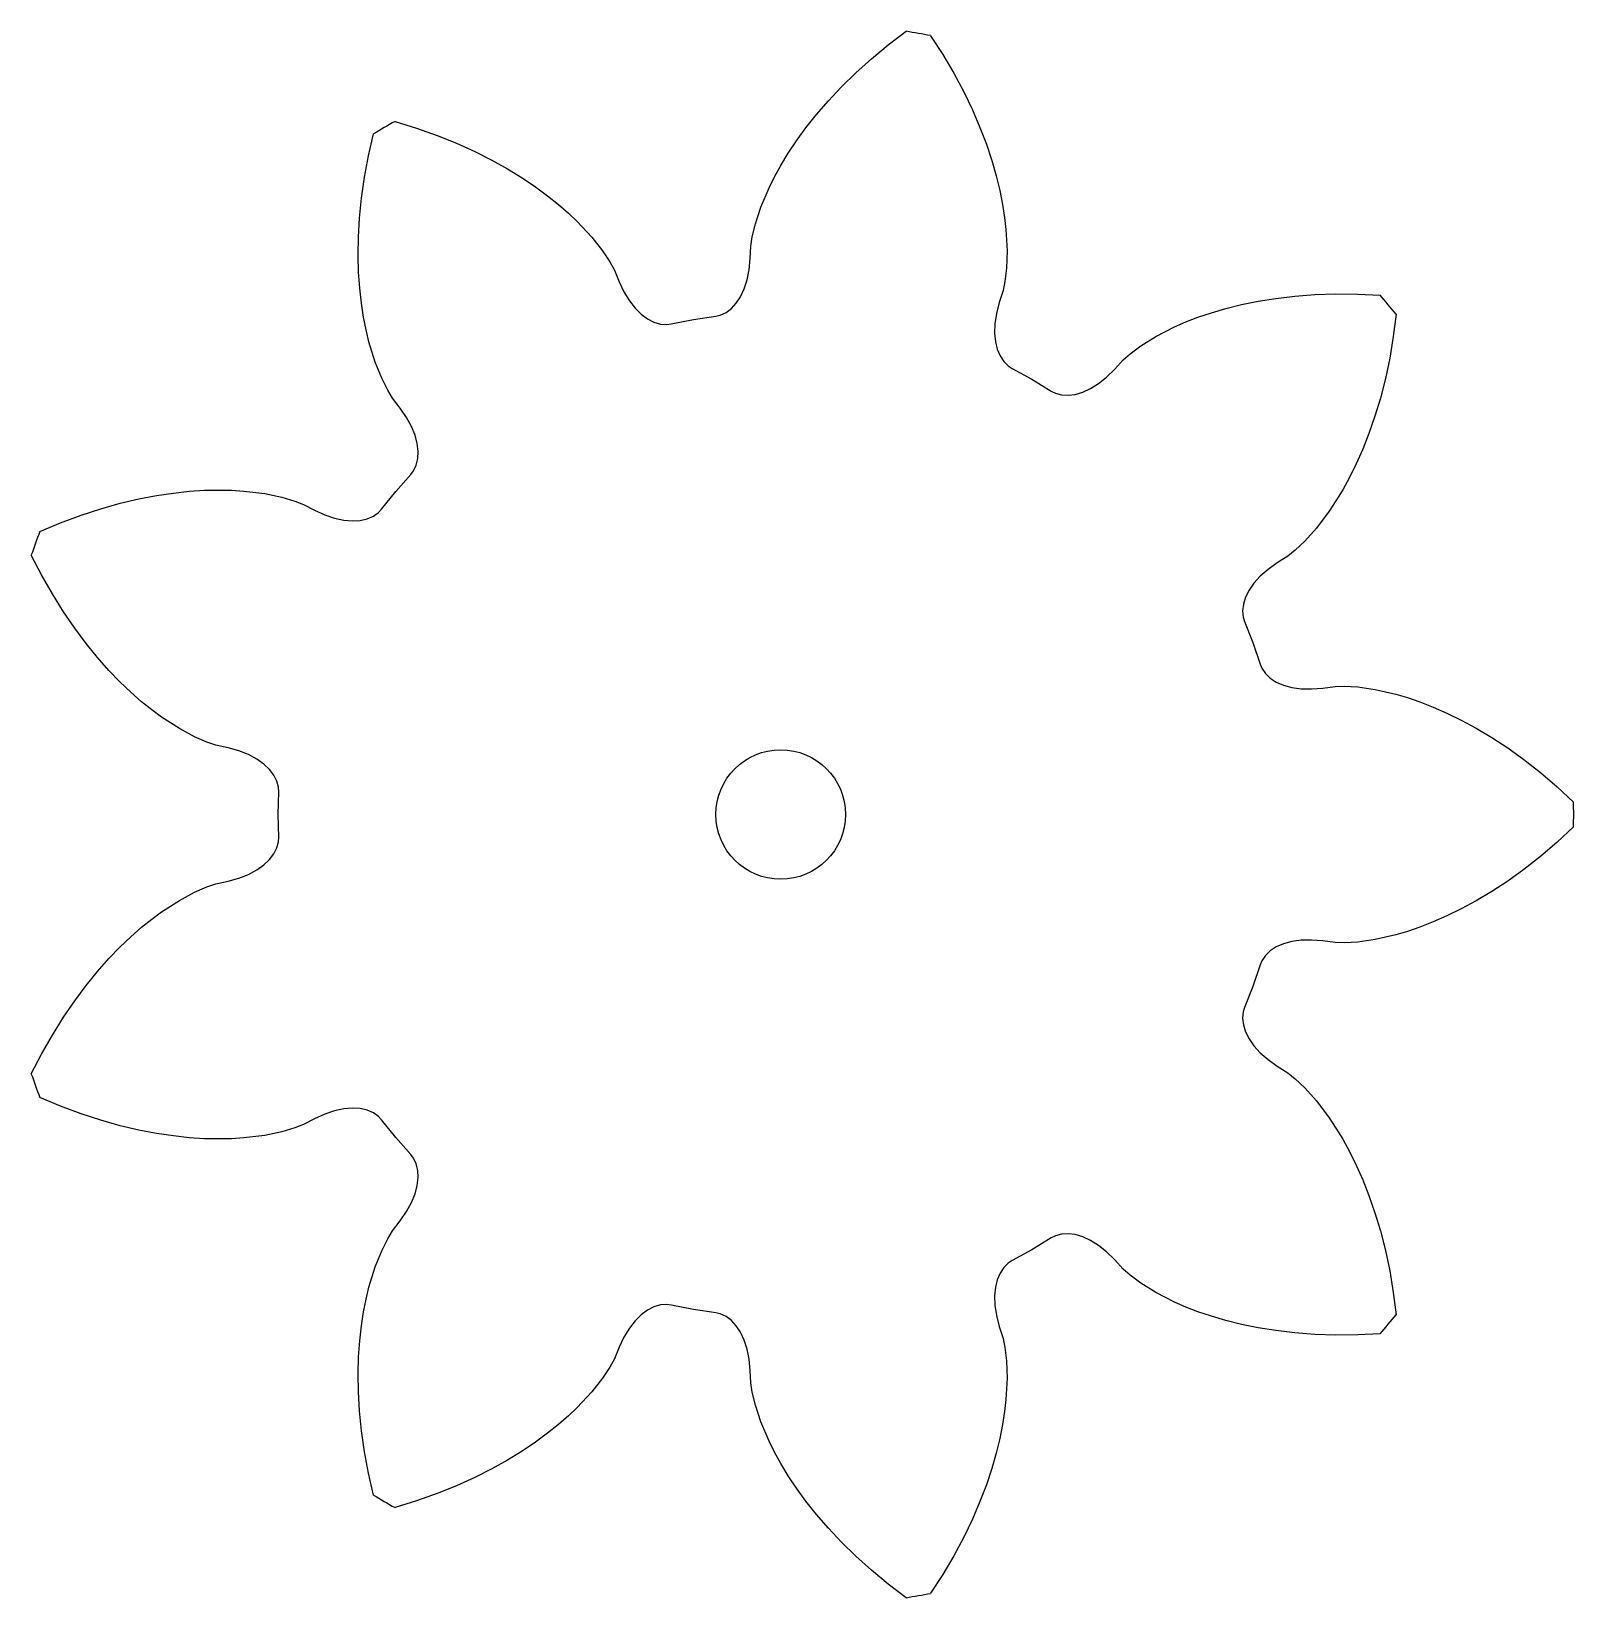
# Model space of a CAD drawing. Extents: x -17.4 to 18.4, y -18.1 to 18.1.
import ezdxf

# ---------------------------------------------------------------- set-up
doc = ezdxf.new("R2010")
doc.units = 0

msp = doc.modelspace()

# ---------------------------------------------------------------- linework, layer by layer
msp.add_circle((0, 0), 1.5)
msp.add_circle((0, 0), 1.5)
at = {"layer": 'layer0'}
for p, q in [((2.101, 17.503), (2.493, 17.827)), ((2.493, 17.827), (2.905, 18.139)), ((3.474, 18.038), (3.754, 17.605)), ((1.739, 17.178), (2.101, 17.503)), ((3.754, 17.605), (4.012, 17.166)), ((1.407, 16.853), (1.739, 17.178)), ((4.012, 17.166), (4.241, 16.737)), ((1.105, 16.532), (1.407, 16.853)), ((4.241, 16.737), (4.442, 16.318)), ((0.831, 16.216), (1.105, 16.532)), ((-8.933, 16.051), (-8.44, 15.899)), ((0.585, 15.907), (0.831, 16.216)), ((4.442, 16.318), (4.616, 15.913)), ((-9.549, 15.259), (-9.434, 15.762)), ((-8.44, 15.899), (-7.961, 15.729)), ((-7.961, 15.729), (-7.509, 15.547)), ((0.173, 15.315), (0.367, 15.606)), ((0.367, 15.606), (0.585, 15.907)), ((4.616, 15.913), (4.765, 15.522)), ((-9.641, 14.759), (-9.549, 15.259)), ((-7.509, 15.547), (-7.086, 15.356)), ((-7.086, 15.356), (-6.692, 15.157)), ((0.003, 15.035), (0.173, 15.315)), ((4.765, 15.522), (4.89, 15.147)), ((-6.692, 15.157), (-6.327, 14.954)), ((-6.327, 14.954), (-5.991, 14.747)), ((-0.143, 14.77), (0.003, 15.035)), ((4.89, 15.147), (4.993, 14.79)), ((-9.709, 14.277), (-9.641, 14.759)), ((-5.991, 14.747), (-5.682, 14.54)), ((-5.682, 14.54), (-5.401, 14.332)), ((-0.461, 14.063), (-0.269, 14.517)), ((-0.269, 14.517), (-0.143, 14.77)), ((4.993, 14.79), (5.076, 14.451)), ((-9.755, 13.815), (-9.709, 14.277)), ((-5.401, 14.332), (-5.145, 14.127)), ((5.076, 14.451), (5.14, 14.129)), ((-9.78, 13.375), (-9.755, 13.815)), ((-5.145, 14.127), (-4.917, 13.928)), ((-4.917, 13.928), (-4.712, 13.734)), ((-0.586, 13.682), (-0.461, 14.063)), ((5.14, 14.129), (5.186, 13.83)), ((5.186, 13.83), (5.218, 13.55)), ((-4.712, 13.734), (-4.377, 13.373)), ((-0.658, 13.379), (-0.586, 13.682)), ((5.218, 13.55), (5.243, 13.058)), ((-9.787, 12.956), (-9.78, 13.375)), ((-4.377, 13.373), (-4.129, 13.057)), ((-0.703, 12.874), (-0.691, 13.163)), ((-0.691, 13.163), (-0.658, 13.379)), ((-9.776, 12.561), (-9.787, 12.956)), ((-4.129, 13.057), (-3.958, 12.797)), ((-3.958, 12.797), (-3.853, 12.605)), ((-0.729, 12.614), (-0.703, 12.874)), ((5.243, 13.058), (5.23, 12.656)), ((-9.75, 12.191), (-9.776, 12.561)), ((-3.853, 12.605), (-3.742, 12.338)), ((-3.742, 12.338), (-3.63, 12.103)), ((-0.843, 12.172), (-0.776, 12.38)), ((-0.776, 12.38), (-0.729, 12.614)), ((5.194, 12.347), (5.151, 12.133)), ((5.23, 12.656), (5.194, 12.347)), ((-9.712, 11.843), (-9.75, 12.191)), ((-3.63, 12.103), (-3.505, 11.898)), ((-1.028, 11.84), (-0.928, 11.991)), ((-0.928, 11.991), (-0.843, 12.172)), ((5.151, 12.133), (5.064, 11.857)), ((11.473, 11.954), (11.911, 12.006)), ((11.911, 12.006), (12.374, 12.041)), ((12.374, 12.041), (12.86, 12.058)), ((12.86, 12.058), (13.369, 12.054)), ((13.369, 12.054), (13.885, 12.028)), ((-9.662, 11.519), (-9.712, 11.843)), ((-3.505, 11.898), (-3.371, 11.726)), ((-3.371, 11.726), (-3.23, 11.585)), ((-1.399, 11.567), (-1.266, 11.627)), ((-1.266, 11.627), (-1.142, 11.718)), ((-1.142, 11.718), (-1.028, 11.84)), ((5.064, 11.857), (4.999, 11.604)), ((9.666, 11.515), (9.977, 11.621)), ((9.977, 11.621), (10.312, 11.719)), ((10.312, 11.719), (10.673, 11.809)), ((10.673, 11.809), (11.06, 11.888)), ((11.06, 11.888), (11.473, 11.954)), ((-9.604, 11.223), (-9.662, 11.519)), ((-3.23, 11.585), (-3.083, 11.477)), ((-3.083, 11.477), (-2.935, 11.402)), ((-2.935, 11.402), (-2.787, 11.359)), ((-2.787, 11.359), (-2.641, 11.348)), ((-2.641, 11.348), (-2.535, 11.361)), ((-2.535, 11.361), (-2.021, 11.463)), ((-2.021, 11.463), (-1.503, 11.543)), ((-1.503, 11.543), (-1.399, 11.567)), ((4.963, 11.368), (4.955, 11.149)), ((4.999, 11.604), (4.963, 11.368)), ((8.687, 11.069), (9.125, 11.294)), ((9.125, 11.294), (9.384, 11.407)), ((9.384, 11.407), (9.666, 11.515)), ((14.256, 11.585), (14.192, 11.073)), ((-9.538, 10.948), (-9.604, 11.223)), ((-9.393, 10.477), (-9.538, 10.948)), ((4.955, 11.149), (4.973, 10.951)), ((4.973, 10.951), (5.015, 10.774)), ((8.345, 10.857), (8.687, 11.069)), ((14.192, 11.073), (14.108, 10.571)), ((5.015, 10.774), (5.081, 10.621)), ((5.081, 10.621), (5.166, 10.493)), ((7.737, 10.314), (7.932, 10.527)), ((7.932, 10.527), (8.096, 10.672)), ((8.096, 10.672), (8.345, 10.857)), ((14.108, 10.571), (14.007, 10.095)), ((-9.243, 10.104), (-9.393, 10.477)), ((5.166, 10.493), (5.271, 10.391)), ((5.271, 10.391), (5.36, 10.332)), ((5.36, 10.332), (5.82, 10.081)), ((7.55, 10.131), (7.737, 10.314)), ((-9.104, 9.826), (-9.243, 10.104)), ((-8.99, 9.64), (-9.104, 9.826)), ((5.82, 10.081), (6.268, 9.808)), ((6.268, 9.808), (6.363, 9.76)), ((6.997, 9.782), (7.178, 9.866)), ((7.178, 9.866), (7.363, 9.982)), ((7.363, 9.982), (7.55, 10.131)), ((14.007, 10.095), (13.892, 9.645)), ((-8.814, 9.41), (-8.99, 9.64)), ((6.363, 9.76), (6.504, 9.721)), ((6.504, 9.721), (6.658, 9.71)), ((6.658, 9.71), (6.823, 9.731)), ((6.823, 9.731), (6.997, 9.782)), ((13.892, 9.645), (13.765, 9.223)), ((-8.666, 9.195), (-8.814, 9.41)), ((-8.552, 8.985), (-8.666, 9.195)), ((13.765, 9.223), (13.628, 8.828)), ((-8.469, 8.782), (-8.552, 8.985)), ((-8.418, 8.59), (-8.469, 8.782)), ((13.628, 8.828), (13.483, 8.46)), ((-8.398, 8.409), (-8.418, 8.59)), ((-8.407, 8.243), (-8.398, 8.409)), ((13.483, 8.46), (13.332, 8.121)), ((-8.507, 7.961), (-8.444, 8.093)), ((-8.444, 8.093), (-8.407, 8.243)), ((13.332, 8.121), (13.177, 7.807)), ((-8.917, 7.482), (-8.571, 7.876)), ((-8.571, 7.876), (-8.507, 7.961)), ((13.177, 7.807), (13.019, 7.52)), ((-15.299, 7.208), (-14.87, 7.309)), ((-14.87, 7.309), (-14.459, 7.388)), ((-14.459, 7.388), (-14.068, 7.446)), ((-14.068, 7.446), (-13.699, 7.485)), ((-13.699, 7.485), (-13.35, 7.508)), ((-13.35, 7.508), (-13.022, 7.515)), ((-13.022, 7.515), (-12.72, 7.509)), ((-12.72, 7.509), (-12.438, 7.492)), ((-12.438, 7.492), (-11.949, 7.431)), ((-11.949, 7.431), (-11.556, 7.348)), ((-11.556, 7.348), (-11.258, 7.259)), ((-11.258, 7.259), (-11.054, 7.18)), ((-9.244, 7.073), (-8.917, 7.482)), ((12.863, 7.261), (12.707, 7.026)), ((13.019, 7.52), (12.863, 7.261)), ((-16.685, 6.754), (-16.208, 6.932)), ((-16.208, 6.932), (-15.746, 7.083)), ((-15.746, 7.083), (-15.299, 7.208)), ((-11.054, 7.18), (-10.798, 7.046)), ((-10.798, 7.046), (-10.56, 6.938)), ((-10.56, 6.938), (-10.333, 6.862)), ((-9.577, 6.848), (-9.436, 6.91)), ((-9.436, 6.91), (-9.317, 6.995)), ((-9.317, 6.995), (-9.244, 7.073)), ((12.707, 7.026), (12.41, 6.633)), ((-17.161, 6.554), (-16.685, 6.754)), ((-10.333, 6.862), (-10.12, 6.816)), ((-10.12, 6.816), (-9.921, 6.799)), ((-9.921, 6.799), (-9.74, 6.81)), ((-9.74, 6.81), (-9.577, 6.848)), ((12.41, 6.633), (12.142, 6.333)), ((12.142, 6.333), (11.916, 6.12)), ((-17.123, 5.551), (-17.359, 6.01)), ((11.501, 5.828), (11.289, 5.676)), ((11.745, 5.983), (11.501, 5.828)), ((11.916, 6.12), (11.745, 5.983)), ((-16.872, 5.108), (-17.123, 5.551)), ((11.109, 5.518), (10.962, 5.356)), ((11.289, 5.676), (11.109, 5.518)), ((-16.615, 4.696), (-16.872, 5.108)), ((10.849, 5.192), (10.768, 5.03)), ((10.962, 5.356), (10.849, 5.192)), ((10.719, 4.87), (10.702, 4.717)), ((10.702, 4.717), (10.717, 4.572)), ((10.768, 5.03), (10.719, 4.87)), ((-16.353, 4.312), (-16.615, 4.696)), ((10.717, 4.572), (10.748, 4.469)), ((10.748, 4.469), (10.938, 3.981)), ((-16.089, 3.959), (-16.353, 4.312)), ((-15.825, 3.634), (-16.089, 3.959)), ((-15.563, 3.339), (-15.825, 3.634)), ((10.938, 3.981), (11.106, 3.485)), ((-15.305, 3.071), (-15.563, 3.339)), ((11.106, 3.485), (11.148, 3.387)), ((11.148, 3.387), (11.23, 3.266)), ((11.23, 3.266), (11.342, 3.159)), ((-15.052, 2.83), (-15.305, 3.071)), ((11.342, 3.159), (11.481, 3.068)), ((11.481, 3.068), (11.648, 2.996)), ((11.648, 2.996), (11.84, 2.944)), ((11.84, 2.944), (12.057, 2.914)), ((12.057, 2.914), (12.296, 2.908)), ((12.296, 2.908), (12.556, 2.928)), ((12.556, 2.928), (12.843, 2.966)), ((12.843, 2.966), (13.062, 2.971)), ((13.062, 2.971), (13.372, 2.953)), ((13.372, 2.953), (13.77, 2.896)), ((-14.806, 2.613), (-15.052, 2.83)), ((-14.571, 2.424), (-14.806, 2.613)), ((13.77, 2.896), (14.25, 2.786)), ((14.25, 2.786), (14.521, 2.706)), ((14.521, 2.706), (14.807, 2.608)), ((14.807, 2.608), (15.112, 2.489)), ((-14.343, 2.256), (-14.571, 2.424)), ((-13.93, 1.988), (-14.343, 2.256)), ((15.112, 2.489), (15.433, 2.349)), ((15.433, 2.349), (15.767, 2.186)), ((15.767, 2.186), (16.114, 1.997)), ((-13.575, 1.799), (-13.93, 1.988)), ((16.114, 1.997), (16.473, 1.783)), ((-13.29, 1.675), (-13.575, 1.799)), ((-13.083, 1.606), (-13.29, 1.675)), ((-12.801, 1.543), (-13.083, 1.606)), ((-12.549, 1.473), (-12.801, 1.543)), ((-12.326, 1.386), (-12.549, 1.473)), ((16.473, 1.783), (16.841, 1.541)), ((16.841, 1.541), (17.219, 1.27)), ((-12.133, 1.284), (-12.326, 1.386)), ((-11.97, 1.169), (-12.133, 1.284)), ((-11.838, 1.044), (-11.97, 1.169)), ((17.219, 1.27), (17.602, 0.97)), ((-11.738, 0.911), (-11.838, 1.044)), ((-11.67, 0.772), (-11.738, 0.911)), ((-11.634, 0.63), (-11.67, 0.772)), ((17.602, 0.97), (17.989, 0.64)), ((-11.64, 0), (-11.628, 0.524)), ((-11.628, 0.524), (-11.634, 0.63)), ((17.989, 0.64), (18.368, 0.289)), ((-11.628, -0.524), (-11.64, 0)), ((18.368, -0.289), (17.989, -0.64)), ((-11.67, -0.772), (-11.634, -0.63)), ((-11.634, -0.63), (-11.628, -0.524)), ((17.989, -0.64), (17.602, -0.97)), ((-11.97, -1.169), (-11.838, -1.044)), ((-11.838, -1.044), (-11.738, -0.911)), ((-11.738, -0.911), (-11.67, -0.772)), ((17.602, -0.97), (17.219, -1.27)), ((-12.549, -1.473), (-12.326, -1.386)), ((-12.326, -1.386), (-12.133, -1.284)), ((-12.133, -1.284), (-11.97, -1.169)), ((17.219, -1.27), (16.841, -1.541)), ((-13.93, -1.988), (-13.575, -1.799)), ((-13.575, -1.799), (-13.29, -1.675)), ((-13.29, -1.675), (-13.083, -1.606)), ((-13.083, -1.606), (-12.801, -1.543)), ((-12.801, -1.543), (-12.549, -1.473)), ((16.473, -1.783), (16.114, -1.997)), ((16.841, -1.541), (16.473, -1.783)), ((-14.343, -2.256), (-13.93, -1.988)), ((16.114, -1.997), (15.767, -2.186)), ((-14.806, -2.613), (-14.571, -2.424)), ((-14.571, -2.424), (-14.343, -2.256)), ((15.112, -2.489), (14.807, -2.608)), ((15.433, -2.349), (15.112, -2.489)), ((15.767, -2.186), (15.433, -2.349)), ((-15.305, -3.071), (-15.052, -2.83)), ((-15.052, -2.83), (-14.806, -2.613)), ((13.77, -2.896), (13.372, -2.953)), ((14.25, -2.786), (13.77, -2.896)), ((14.521, -2.706), (14.25, -2.786)), ((14.807, -2.608), (14.521, -2.706)), ((-15.563, -3.339), (-15.305, -3.071)), ((11.342, -3.159), (11.23, -3.266)), ((11.481, -3.068), (11.342, -3.159)), ((11.648, -2.996), (11.481, -3.068)), ((11.84, -2.944), (11.648, -2.996)), ((12.057, -2.914), (11.84, -2.944)), ((12.296, -2.908), (12.057, -2.914)), ((12.556, -2.928), (12.296, -2.908)), ((12.843, -2.966), (12.556, -2.928)), ((13.062, -2.971), (12.843, -2.966)), ((13.372, -2.953), (13.062, -2.971)), ((-15.825, -3.634), (-15.563, -3.339)), ((11.106, -3.485), (10.938, -3.981)), ((11.148, -3.387), (11.106, -3.485)), ((11.23, -3.266), (11.148, -3.387)), ((-16.353, -4.312), (-16.089, -3.959)), ((-16.089, -3.959), (-15.825, -3.634)), ((10.938, -3.981), (10.748, -4.469)), ((-16.615, -4.696), (-16.353, -4.312)), ((-16.872, -5.108), (-16.615, -4.696)), ((10.717, -4.572), (10.702, -4.717)), ((10.748, -4.469), (10.717, -4.572)), ((10.702, -4.717), (10.719, -4.87)), ((10.719, -4.87), (10.768, -5.03)), ((10.768, -5.03), (10.849, -5.192)), ((-17.123, -5.551), (-16.872, -5.108)), ((10.849, -5.192), (10.962, -5.356)), ((10.962, -5.356), (11.109, -5.518)), ((-17.359, -6.01), (-17.123, -5.551)), ((11.109, -5.518), (11.289, -5.676)), ((11.289, -5.676), (11.501, -5.828)), ((11.501, -5.828), (11.745, -5.983)), ((11.745, -5.983), (11.916, -6.12)), ((11.916, -6.12), (12.142, -6.333)), ((12.142, -6.333), (12.41, -6.633)), ((-16.685, -6.754), (-17.161, -6.554)), ((-16.208, -6.932), (-16.685, -6.754)), ((-10.333, -6.862), (-10.56, -6.938)), ((-10.12, -6.816), (-10.333, -6.862)), ((-9.921, -6.799), (-10.12, -6.816)), ((-9.74, -6.81), (-9.921, -6.799)), ((-9.577, -6.848), (-9.74, -6.81)), ((-9.436, -6.91), (-9.577, -6.848)), ((12.41, -6.633), (12.707, -7.026)), ((-15.746, -7.083), (-16.208, -6.932)), ((-15.299, -7.208), (-15.746, -7.083)), ((-14.87, -7.309), (-15.299, -7.208)), ((-11.054, -7.18), (-11.258, -7.259)), ((-10.798, -7.046), (-11.054, -7.18)), ((-10.56, -6.938), (-10.798, -7.046)), ((-9.317, -6.995), (-9.436, -6.91)), ((-9.244, -7.073), (-9.317, -6.995)), ((-8.917, -7.482), (-9.244, -7.073)), ((12.707, -7.026), (12.863, -7.261)), ((-14.459, -7.388), (-14.87, -7.309)), ((-14.068, -7.446), (-14.459, -7.388)), ((-13.699, -7.485), (-14.068, -7.446)), ((-13.35, -7.508), (-13.699, -7.485)), ((-13.022, -7.515), (-13.35, -7.508)), ((-12.72, -7.509), (-13.022, -7.515)), ((-12.438, -7.492), (-12.72, -7.509)), ((-11.949, -7.431), (-12.438, -7.492)), ((-11.556, -7.348), (-11.949, -7.431)), ((-11.258, -7.259), (-11.556, -7.348)), ((-8.571, -7.876), (-8.917, -7.482)), ((12.863, -7.261), (13.019, -7.52)), ((13.019, -7.52), (13.177, -7.807)), ((-8.507, -7.961), (-8.571, -7.876)), ((-8.444, -8.093), (-8.507, -7.961)), ((13.177, -7.807), (13.332, -8.121)), ((-8.407, -8.243), (-8.444, -8.093)), ((-8.398, -8.409), (-8.407, -8.243)), ((13.332, -8.121), (13.483, -8.46)), ((-8.469, -8.782), (-8.418, -8.59)), ((-8.418, -8.59), (-8.398, -8.409)), ((13.483, -8.46), (13.628, -8.828)), ((-8.666, -9.195), (-8.552, -8.985)), ((-8.552, -8.985), (-8.469, -8.782)), ((13.628, -8.828), (13.765, -9.223)), ((-8.99, -9.64), (-8.814, -9.41)), ((-8.814, -9.41), (-8.666, -9.195)), ((13.765, -9.223), (13.892, -9.645)), ((-9.104, -9.826), (-8.99, -9.64)), ((6.363, -9.76), (6.268, -9.808)), ((6.504, -9.721), (6.363, -9.76)), ((6.658, -9.71), (6.504, -9.721)), ((6.823, -9.731), (6.658, -9.71)), ((6.997, -9.782), (6.823, -9.731)), ((7.178, -9.866), (6.997, -9.782)), ((13.892, -9.645), (14.007, -10.095)), ((-9.393, -10.477), (-9.243, -10.104)), ((-9.243, -10.104), (-9.104, -9.826)), ((5.82, -10.081), (5.36, -10.332)), ((6.268, -9.808), (5.82, -10.081)), ((7.363, -9.982), (7.178, -9.866)), ((7.55, -10.131), (7.363, -9.982)), ((7.737, -10.314), (7.55, -10.131)), ((14.007, -10.095), (14.108, -10.571)), ((-9.538, -10.948), (-9.393, -10.477)), ((5.166, -10.493), (5.081, -10.621)), ((5.271, -10.391), (5.166, -10.493)), ((5.36, -10.332), (5.271, -10.391)), ((7.932, -10.527), (7.737, -10.314)), ((5.015, -10.774), (4.973, -10.951)), ((5.081, -10.621), (5.015, -10.774)), ((8.096, -10.672), (7.932, -10.527)), ((8.345, -10.857), (8.096, -10.672)), ((8.687, -11.069), (8.345, -10.857)), ((14.108, -10.571), (14.192, -11.073)), ((-9.662, -11.519), (-9.604, -11.223)), ((-9.604, -11.223), (-9.538, -10.948)), ((4.973, -10.951), (4.955, -11.149)), ((4.955, -11.149), (4.963, -11.368)), ((9.125, -11.294), (8.687, -11.069)), ((14.192, -11.073), (14.256, -11.585)), ((-9.712, -11.843), (-9.662, -11.519)), ((-3.23, -11.585), (-3.371, -11.726)), ((-3.083, -11.477), (-3.23, -11.585)), ((-2.935, -11.402), (-3.083, -11.477)), ((-2.787, -11.359), (-2.935, -11.402)), ((-2.641, -11.348), (-2.787, -11.359)), ((-2.535, -11.361), (-2.641, -11.348)), ((-2.021, -11.463), (-2.535, -11.361)), ((-1.503, -11.543), (-2.021, -11.463)), ((-1.399, -11.567), (-1.503, -11.543)), ((-1.266, -11.627), (-1.399, -11.567)), ((4.963, -11.368), (4.999, -11.604)), ((4.999, -11.604), (5.064, -11.857)), ((9.384, -11.407), (9.125, -11.294)), ((9.666, -11.515), (9.384, -11.407)), ((9.977, -11.621), (9.666, -11.515)), ((-9.75, -12.191), (-9.712, -11.843)), ((-3.505, -11.898), (-3.63, -12.103)), ((-3.371, -11.726), (-3.505, -11.898)), ((-1.142, -11.718), (-1.266, -11.627)), ((-1.028, -11.84), (-1.142, -11.718)), ((-0.928, -11.991), (-1.028, -11.84)), ((5.064, -11.857), (5.151, -12.133)), ((10.312, -11.719), (9.977, -11.621)), ((10.673, -11.809), (10.312, -11.719)), ((11.06, -11.888), (10.673, -11.809)), ((11.473, -11.954), (11.06, -11.888)), ((11.911, -12.006), (11.473, -11.954)), ((-9.776, -12.561), (-9.75, -12.191)), ((-3.63, -12.103), (-3.742, -12.338)), ((-0.843, -12.172), (-0.928, -11.991)), ((-0.776, -12.38), (-0.843, -12.172)), ((5.151, -12.133), (5.194, -12.347)), ((12.374, -12.041), (11.911, -12.006)), ((12.86, -12.058), (12.374, -12.041)), ((13.369, -12.054), (12.86, -12.058)), ((13.885, -12.028), (13.369, -12.054)), ((-9.787, -12.956), (-9.776, -12.561)), ((-3.853, -12.605), (-3.958, -12.797)), ((-3.742, -12.338), (-3.853, -12.605)), ((-0.729, -12.614), (-0.776, -12.38)), ((-0.703, -12.874), (-0.729, -12.614)), ((5.194, -12.347), (5.23, -12.656)), ((5.23, -12.656), (5.243, -13.058)), ((-9.78, -13.375), (-9.787, -12.956)), ((-4.129, -13.057), (-4.377, -13.373)), ((-3.958, -12.797), (-4.129, -13.057)), ((-0.691, -13.163), (-0.703, -12.874)), ((5.243, -13.058), (5.218, -13.55)), ((-9.755, -13.815), (-9.78, -13.375)), ((-4.377, -13.373), (-4.712, -13.734)), ((-0.658, -13.379), (-0.691, -13.163)), ((-0.586, -13.682), (-0.658, -13.379)), ((-4.712, -13.734), (-4.917, -13.928)), ((-0.461, -14.063), (-0.586, -13.682)), ((5.218, -13.55), (5.186, -13.83)), ((-9.709, -14.277), (-9.755, -13.815)), ((-5.145, -14.127), (-5.401, -14.332)), ((-4.917, -13.928), (-5.145, -14.127)), ((-0.269, -14.517), (-0.461, -14.063)), ((5.14, -14.129), (5.076, -14.451)), ((5.186, -13.83), (5.14, -14.129)), ((-9.641, -14.759), (-9.709, -14.277)), ((-5.401, -14.332), (-5.682, -14.54)), ((5.076, -14.451), (4.993, -14.79)), ((-9.549, -15.259), (-9.641, -14.759)), ((-5.991, -14.747), (-6.327, -14.954)), ((-5.682, -14.54), (-5.991, -14.747)), ((-0.143, -14.77), (-0.269, -14.517)), ((0.003, -15.035), (-0.143, -14.77)), ((4.993, -14.79), (4.89, -15.147)), ((-6.692, -15.157), (-7.086, -15.356)), ((-6.327, -14.954), (-6.692, -15.157)), ((0.173, -15.315), (0.003, -15.035)), ((4.89, -15.147), (4.765, -15.522)), ((-9.434, -15.762), (-9.549, -15.259)), ((-7.509, -15.547), (-7.961, -15.729)), ((-7.086, -15.356), (-7.509, -15.547)), ((0.367, -15.606), (0.173, -15.315)), ((4.765, -15.522), (4.616, -15.913)), ((-8.44, -15.899), (-8.933, -16.051)), ((-7.961, -15.729), (-8.44, -15.899)), ((0.585, -15.907), (0.367, -15.606)), ((0.831, -16.216), (0.585, -15.907)), ((4.616, -15.913), (4.442, -16.318)), ((1.105, -16.532), (0.831, -16.216)), ((4.442, -16.318), (4.241, -16.737)), ((1.407, -16.853), (1.105, -16.532)), ((1.739, -17.178), (1.407, -16.853)), ((4.241, -16.737), (4.012, -17.166)), ((2.101, -17.503), (1.739, -17.178)), ((4.012, -17.166), (3.754, -17.605)), ((2.493, -17.827), (2.101, -17.503)), ((3.754, -17.605), (3.474, -18.038)), ((2.905, -18.139), (2.493, -17.827))]:
    msp.add_line(p, q, dxfattribs=at)
for start, end in [(79.0983, 80.9017), (119.0983, 120.9017), (39.0983, 40.9017), (159.0983, 160.9017), (359.0983, 360.9017), (199.0983, 200.9017), (319.0983, 320.9017), (239.0983, 240.9017), (279.0983, 280.9017)]:
    msp.add_arc((0, 0), 18.37, start, end, dxfattribs=at)
at = {"layer": 'layer1'}
for p, q in [((2.101, 17.503), (2.493, 17.827)), ((2.493, 17.827), (2.905, 18.139)), ((3.474, 18.038), (3.754, 17.605)), ((1.739, 17.178), (2.101, 17.503)), ((3.754, 17.605), (4.012, 17.166)), ((1.407, 16.853), (1.739, 17.178)), ((4.012, 17.166), (4.241, 16.737)), ((1.105, 16.532), (1.407, 16.853)), ((4.241, 16.737), (4.442, 16.318)), ((0.831, 16.216), (1.105, 16.532)), ((-8.933, 16.051), (-8.44, 15.899)), ((0.585, 15.907), (0.831, 16.216)), ((4.442, 16.318), (4.616, 15.913)), ((-9.549, 15.259), (-9.434, 15.762)), ((-8.44, 15.899), (-7.961, 15.729)), ((-7.961, 15.729), (-7.509, 15.547)), ((0.173, 15.315), (0.367, 15.606)), ((0.367, 15.606), (0.585, 15.907)), ((4.616, 15.913), (4.765, 15.522)), ((-9.641, 14.759), (-9.549, 15.259)), ((-7.509, 15.547), (-7.086, 15.356)), ((-7.086, 15.356), (-6.692, 15.157)), ((0.003, 15.035), (0.173, 15.315)), ((4.765, 15.522), (4.89, 15.147)), ((-6.692, 15.157), (-6.327, 14.954)), ((-6.327, 14.954), (-5.991, 14.747)), ((-0.143, 14.77), (0.003, 15.035)), ((4.89, 15.147), (4.993, 14.79)), ((-9.709, 14.277), (-9.641, 14.759)), ((-5.991, 14.747), (-5.682, 14.54)), ((-5.682, 14.54), (-5.401, 14.332)), ((-0.461, 14.063), (-0.269, 14.517)), ((-0.269, 14.517), (-0.143, 14.77)), ((4.993, 14.79), (5.076, 14.451)), ((-9.755, 13.815), (-9.709, 14.277)), ((-5.401, 14.332), (-5.145, 14.127)), ((5.076, 14.451), (5.14, 14.129)), ((-9.78, 13.375), (-9.755, 13.815)), ((-5.145, 14.127), (-4.917, 13.928)), ((-4.917, 13.928), (-4.712, 13.734)), ((-0.586, 13.682), (-0.461, 14.063)), ((5.14, 14.129), (5.186, 13.83)), ((5.186, 13.83), (5.218, 13.55)), ((-4.712, 13.734), (-4.377, 13.373)), ((-0.658, 13.379), (-0.586, 13.682)), ((5.218, 13.55), (5.243, 13.058)), ((-9.787, 12.956), (-9.78, 13.375)), ((-4.377, 13.373), (-4.129, 13.057)), ((-0.703, 12.874), (-0.691, 13.163)), ((-0.691, 13.163), (-0.658, 13.379)), ((-9.776, 12.561), (-9.787, 12.956)), ((-4.129, 13.057), (-3.958, 12.797)), ((-3.958, 12.797), (-3.853, 12.605)), ((-0.729, 12.614), (-0.703, 12.874)), ((5.243, 13.058), (5.23, 12.656)), ((-9.75, 12.191), (-9.776, 12.561)), ((-3.853, 12.605), (-3.742, 12.338)), ((-3.742, 12.338), (-3.63, 12.103)), ((-0.843, 12.172), (-0.776, 12.38)), ((-0.776, 12.38), (-0.729, 12.614)), ((5.194, 12.347), (5.151, 12.133)), ((5.23, 12.656), (5.194, 12.347)), ((-9.712, 11.843), (-9.75, 12.191)), ((-3.63, 12.103), (-3.505, 11.898)), ((-1.028, 11.84), (-0.928, 11.991)), ((-0.928, 11.991), (-0.843, 12.172)), ((5.151, 12.133), (5.064, 11.857)), ((11.473, 11.954), (11.911, 12.006)), ((11.911, 12.006), (12.374, 12.041)), ((12.374, 12.041), (12.86, 12.058)), ((12.86, 12.058), (13.369, 12.054)), ((13.369, 12.054), (13.885, 12.028)), ((-9.662, 11.519), (-9.712, 11.843)), ((-3.505, 11.898), (-3.371, 11.726)), ((-3.371, 11.726), (-3.23, 11.585)), ((-1.399, 11.567), (-1.266, 11.627)), ((-1.266, 11.627), (-1.142, 11.718)), ((-1.142, 11.718), (-1.028, 11.84)), ((5.064, 11.857), (4.999, 11.604)), ((9.666, 11.515), (9.977, 11.621)), ((9.977, 11.621), (10.312, 11.719)), ((10.312, 11.719), (10.673, 11.809)), ((10.673, 11.809), (11.06, 11.888)), ((11.06, 11.888), (11.473, 11.954)), ((-9.604, 11.223), (-9.662, 11.519)), ((-3.23, 11.585), (-3.083, 11.477)), ((-3.083, 11.477), (-2.935, 11.402)), ((-2.935, 11.402), (-2.787, 11.359)), ((-2.787, 11.359), (-2.641, 11.348)), ((-2.641, 11.348), (-2.535, 11.361)), ((-2.535, 11.361), (-2.021, 11.463)), ((-2.021, 11.463), (-1.503, 11.543)), ((-1.503, 11.543), (-1.399, 11.567)), ((4.963, 11.368), (4.955, 11.149)), ((4.999, 11.604), (4.963, 11.368)), ((8.687, 11.069), (9.125, 11.294)), ((9.125, 11.294), (9.384, 11.407)), ((9.384, 11.407), (9.666, 11.515)), ((14.256, 11.585), (14.192, 11.073)), ((-9.538, 10.948), (-9.604, 11.223)), ((-9.393, 10.477), (-9.538, 10.948)), ((4.955, 11.149), (4.973, 10.951)), ((4.973, 10.951), (5.015, 10.774)), ((8.345, 10.857), (8.687, 11.069)), ((14.192, 11.073), (14.108, 10.571)), ((5.015, 10.774), (5.081, 10.621)), ((5.081, 10.621), (5.166, 10.493)), ((7.737, 10.314), (7.932, 10.527)), ((7.932, 10.527), (8.096, 10.672)), ((8.096, 10.672), (8.345, 10.857)), ((14.108, 10.571), (14.007, 10.095)), ((-9.243, 10.104), (-9.393, 10.477)), ((5.166, 10.493), (5.271, 10.391)), ((5.271, 10.391), (5.36, 10.332)), ((5.36, 10.332), (5.82, 10.081)), ((7.55, 10.131), (7.737, 10.314)), ((-9.104, 9.826), (-9.243, 10.104)), ((-8.99, 9.64), (-9.104, 9.826)), ((5.82, 10.081), (6.268, 9.808)), ((6.268, 9.808), (6.363, 9.76)), ((6.997, 9.782), (7.178, 9.866)), ((7.178, 9.866), (7.363, 9.982)), ((7.363, 9.982), (7.55, 10.131)), ((14.007, 10.095), (13.892, 9.645)), ((-8.814, 9.41), (-8.99, 9.64)), ((6.363, 9.76), (6.504, 9.721)), ((6.504, 9.721), (6.658, 9.71)), ((6.658, 9.71), (6.823, 9.731)), ((6.823, 9.731), (6.997, 9.782)), ((13.892, 9.645), (13.765, 9.223)), ((-8.666, 9.195), (-8.814, 9.41)), ((-8.552, 8.985), (-8.666, 9.195)), ((13.765, 9.223), (13.628, 8.828)), ((-8.469, 8.782), (-8.552, 8.985)), ((-8.418, 8.59), (-8.469, 8.782)), ((13.628, 8.828), (13.483, 8.46)), ((-8.398, 8.409), (-8.418, 8.59)), ((-8.407, 8.243), (-8.398, 8.409)), ((13.483, 8.46), (13.332, 8.121)), ((-8.507, 7.961), (-8.444, 8.093)), ((-8.444, 8.093), (-8.407, 8.243)), ((13.332, 8.121), (13.177, 7.807)), ((-8.917, 7.482), (-8.571, 7.876)), ((-8.571, 7.876), (-8.507, 7.961)), ((13.177, 7.807), (13.019, 7.52)), ((-15.299, 7.208), (-14.87, 7.309)), ((-14.87, 7.309), (-14.459, 7.388)), ((-14.459, 7.388), (-14.068, 7.446)), ((-14.068, 7.446), (-13.699, 7.485)), ((-13.699, 7.485), (-13.35, 7.508)), ((-13.35, 7.508), (-13.022, 7.515)), ((-13.022, 7.515), (-12.72, 7.509)), ((-12.72, 7.509), (-12.438, 7.492)), ((-12.438, 7.492), (-11.949, 7.431)), ((-11.949, 7.431), (-11.556, 7.348)), ((-11.556, 7.348), (-11.258, 7.259)), ((-11.258, 7.259), (-11.054, 7.18)), ((-9.244, 7.073), (-8.917, 7.482)), ((12.863, 7.261), (12.707, 7.026)), ((13.019, 7.52), (12.863, 7.261)), ((-16.685, 6.754), (-16.208, 6.932)), ((-16.208, 6.932), (-15.746, 7.083)), ((-15.746, 7.083), (-15.299, 7.208)), ((-11.054, 7.18), (-10.798, 7.046)), ((-10.798, 7.046), (-10.56, 6.938)), ((-10.56, 6.938), (-10.333, 6.862)), ((-9.577, 6.848), (-9.436, 6.91)), ((-9.436, 6.91), (-9.317, 6.995)), ((-9.317, 6.995), (-9.244, 7.073)), ((12.707, 7.026), (12.41, 6.633)), ((-17.161, 6.554), (-16.685, 6.754)), ((-10.333, 6.862), (-10.12, 6.816)), ((-10.12, 6.816), (-9.921, 6.799)), ((-9.921, 6.799), (-9.74, 6.81)), ((-9.74, 6.81), (-9.577, 6.848)), ((12.41, 6.633), (12.142, 6.333)), ((12.142, 6.333), (11.916, 6.12)), ((-17.123, 5.551), (-17.359, 6.01)), ((11.501, 5.828), (11.289, 5.676)), ((11.745, 5.983), (11.501, 5.828)), ((11.916, 6.12), (11.745, 5.983)), ((-16.872, 5.108), (-17.123, 5.551)), ((11.109, 5.518), (10.962, 5.356)), ((11.289, 5.676), (11.109, 5.518)), ((-16.615, 4.696), (-16.872, 5.108)), ((10.849, 5.192), (10.768, 5.03)), ((10.962, 5.356), (10.849, 5.192)), ((10.719, 4.87), (10.702, 4.717)), ((10.702, 4.717), (10.717, 4.572)), ((10.768, 5.03), (10.719, 4.87)), ((-16.353, 4.312), (-16.615, 4.696)), ((10.717, 4.572), (10.748, 4.469)), ((10.748, 4.469), (10.938, 3.981)), ((-16.089, 3.959), (-16.353, 4.312)), ((-15.825, 3.634), (-16.089, 3.959)), ((-15.563, 3.339), (-15.825, 3.634)), ((10.938, 3.981), (11.106, 3.485)), ((-15.305, 3.071), (-15.563, 3.339)), ((11.106, 3.485), (11.148, 3.387)), ((11.148, 3.387), (11.23, 3.266)), ((11.23, 3.266), (11.342, 3.159)), ((-15.052, 2.83), (-15.305, 3.071)), ((11.342, 3.159), (11.481, 3.068)), ((11.481, 3.068), (11.648, 2.996)), ((11.648, 2.996), (11.84, 2.944)), ((11.84, 2.944), (12.057, 2.914)), ((12.057, 2.914), (12.296, 2.908)), ((12.296, 2.908), (12.556, 2.928)), ((12.556, 2.928), (12.843, 2.966)), ((12.843, 2.966), (13.062, 2.971)), ((13.062, 2.971), (13.372, 2.953)), ((13.372, 2.953), (13.77, 2.896)), ((-14.806, 2.613), (-15.052, 2.83)), ((-14.571, 2.424), (-14.806, 2.613)), ((13.77, 2.896), (14.25, 2.786)), ((14.25, 2.786), (14.521, 2.706)), ((14.521, 2.706), (14.807, 2.608)), ((14.807, 2.608), (15.112, 2.489)), ((-14.343, 2.256), (-14.571, 2.424)), ((-13.93, 1.988), (-14.343, 2.256)), ((15.112, 2.489), (15.433, 2.349)), ((15.433, 2.349), (15.767, 2.186)), ((15.767, 2.186), (16.114, 1.997)), ((-13.575, 1.799), (-13.93, 1.988)), ((16.114, 1.997), (16.473, 1.783)), ((-13.29, 1.675), (-13.575, 1.799)), ((-13.083, 1.606), (-13.29, 1.675)), ((-12.801, 1.543), (-13.083, 1.606)), ((-12.549, 1.473), (-12.801, 1.543)), ((-12.326, 1.386), (-12.549, 1.473)), ((16.473, 1.783), (16.841, 1.541)), ((16.841, 1.541), (17.219, 1.27)), ((-12.133, 1.284), (-12.326, 1.386)), ((-11.97, 1.169), (-12.133, 1.284)), ((-11.838, 1.044), (-11.97, 1.169)), ((17.219, 1.27), (17.602, 0.97)), ((-11.738, 0.911), (-11.838, 1.044)), ((-11.67, 0.772), (-11.738, 0.911)), ((-11.634, 0.63), (-11.67, 0.772)), ((17.602, 0.97), (17.989, 0.64)), ((-11.64, 0), (-11.628, 0.524)), ((-11.628, 0.524), (-11.634, 0.63)), ((17.989, 0.64), (18.368, 0.289)), ((-11.628, -0.524), (-11.64, 0)), ((18.368, -0.289), (17.989, -0.64)), ((-11.67, -0.772), (-11.634, -0.63)), ((-11.634, -0.63), (-11.628, -0.524)), ((17.989, -0.64), (17.602, -0.97)), ((-11.97, -1.169), (-11.838, -1.044)), ((-11.838, -1.044), (-11.738, -0.911)), ((-11.738, -0.911), (-11.67, -0.772)), ((17.602, -0.97), (17.219, -1.27)), ((-12.549, -1.473), (-12.326, -1.386)), ((-12.326, -1.386), (-12.133, -1.284)), ((-12.133, -1.284), (-11.97, -1.169)), ((17.219, -1.27), (16.841, -1.541)), ((-13.93, -1.988), (-13.575, -1.799)), ((-13.575, -1.799), (-13.29, -1.675)), ((-13.29, -1.675), (-13.083, -1.606)), ((-13.083, -1.606), (-12.801, -1.543)), ((-12.801, -1.543), (-12.549, -1.473)), ((16.473, -1.783), (16.114, -1.997)), ((16.841, -1.541), (16.473, -1.783)), ((-14.343, -2.256), (-13.93, -1.988)), ((16.114, -1.997), (15.767, -2.186)), ((-14.806, -2.613), (-14.571, -2.424)), ((-14.571, -2.424), (-14.343, -2.256)), ((15.112, -2.489), (14.807, -2.608)), ((15.433, -2.349), (15.112, -2.489)), ((15.767, -2.186), (15.433, -2.349)), ((-15.305, -3.071), (-15.052, -2.83)), ((-15.052, -2.83), (-14.806, -2.613)), ((13.77, -2.896), (13.372, -2.953)), ((14.25, -2.786), (13.77, -2.896)), ((14.521, -2.706), (14.25, -2.786)), ((14.807, -2.608), (14.521, -2.706)), ((-15.563, -3.339), (-15.305, -3.071)), ((11.342, -3.159), (11.23, -3.266)), ((11.481, -3.068), (11.342, -3.159)), ((11.648, -2.996), (11.481, -3.068)), ((11.84, -2.944), (11.648, -2.996)), ((12.057, -2.914), (11.84, -2.944)), ((12.296, -2.908), (12.057, -2.914)), ((12.556, -2.928), (12.296, -2.908)), ((12.843, -2.966), (12.556, -2.928)), ((13.062, -2.971), (12.843, -2.966)), ((13.372, -2.953), (13.062, -2.971)), ((-15.825, -3.634), (-15.563, -3.339)), ((11.106, -3.485), (10.938, -3.981)), ((11.148, -3.387), (11.106, -3.485)), ((11.23, -3.266), (11.148, -3.387)), ((-16.353, -4.312), (-16.089, -3.959)), ((-16.089, -3.959), (-15.825, -3.634)), ((10.938, -3.981), (10.748, -4.469)), ((-16.615, -4.696), (-16.353, -4.312)), ((-16.872, -5.108), (-16.615, -4.696)), ((10.717, -4.572), (10.702, -4.717)), ((10.748, -4.469), (10.717, -4.572)), ((10.702, -4.717), (10.719, -4.87)), ((10.719, -4.87), (10.768, -5.03)), ((10.768, -5.03), (10.849, -5.192)), ((-17.123, -5.551), (-16.872, -5.108)), ((10.849, -5.192), (10.962, -5.356)), ((10.962, -5.356), (11.109, -5.518)), ((-17.359, -6.01), (-17.123, -5.551)), ((11.109, -5.518), (11.289, -5.676)), ((11.289, -5.676), (11.501, -5.828)), ((11.501, -5.828), (11.745, -5.983)), ((11.745, -5.983), (11.916, -6.12)), ((11.916, -6.12), (12.142, -6.333)), ((12.142, -6.333), (12.41, -6.633)), ((-16.685, -6.754), (-17.161, -6.554)), ((-16.208, -6.932), (-16.685, -6.754)), ((-10.333, -6.862), (-10.56, -6.938)), ((-10.12, -6.816), (-10.333, -6.862)), ((-9.921, -6.799), (-10.12, -6.816)), ((-9.74, -6.81), (-9.921, -6.799)), ((-9.577, -6.848), (-9.74, -6.81)), ((-9.436, -6.91), (-9.577, -6.848)), ((12.41, -6.633), (12.707, -7.026)), ((-15.746, -7.083), (-16.208, -6.932)), ((-15.299, -7.208), (-15.746, -7.083)), ((-14.87, -7.309), (-15.299, -7.208)), ((-11.054, -7.18), (-11.258, -7.259)), ((-10.798, -7.046), (-11.054, -7.18)), ((-10.56, -6.938), (-10.798, -7.046)), ((-9.317, -6.995), (-9.436, -6.91)), ((-9.244, -7.073), (-9.317, -6.995)), ((-8.917, -7.482), (-9.244, -7.073)), ((12.707, -7.026), (12.863, -7.261)), ((-14.459, -7.388), (-14.87, -7.309)), ((-14.068, -7.446), (-14.459, -7.388)), ((-13.699, -7.485), (-14.068, -7.446)), ((-13.35, -7.508), (-13.699, -7.485)), ((-13.022, -7.515), (-13.35, -7.508)), ((-12.72, -7.509), (-13.022, -7.515)), ((-12.438, -7.492), (-12.72, -7.509)), ((-11.949, -7.431), (-12.438, -7.492)), ((-11.556, -7.348), (-11.949, -7.431)), ((-11.258, -7.259), (-11.556, -7.348)), ((-8.571, -7.876), (-8.917, -7.482)), ((12.863, -7.261), (13.019, -7.52)), ((13.019, -7.52), (13.177, -7.807)), ((-8.507, -7.961), (-8.571, -7.876)), ((-8.444, -8.093), (-8.507, -7.961)), ((13.177, -7.807), (13.332, -8.121)), ((-8.407, -8.243), (-8.444, -8.093)), ((-8.398, -8.409), (-8.407, -8.243)), ((13.332, -8.121), (13.483, -8.46)), ((-8.469, -8.782), (-8.418, -8.59)), ((-8.418, -8.59), (-8.398, -8.409)), ((13.483, -8.46), (13.628, -8.828)), ((-8.666, -9.195), (-8.552, -8.985)), ((-8.552, -8.985), (-8.469, -8.782)), ((13.628, -8.828), (13.765, -9.223)), ((-8.99, -9.64), (-8.814, -9.41)), ((-8.814, -9.41), (-8.666, -9.195)), ((13.765, -9.223), (13.892, -9.645)), ((-9.104, -9.826), (-8.99, -9.64)), ((6.363, -9.76), (6.268, -9.808)), ((6.504, -9.721), (6.363, -9.76)), ((6.658, -9.71), (6.504, -9.721)), ((6.823, -9.731), (6.658, -9.71)), ((6.997, -9.782), (6.823, -9.731)), ((7.178, -9.866), (6.997, -9.782)), ((13.892, -9.645), (14.007, -10.095)), ((-9.393, -10.477), (-9.243, -10.104)), ((-9.243, -10.104), (-9.104, -9.826)), ((5.82, -10.081), (5.36, -10.332)), ((6.268, -9.808), (5.82, -10.081)), ((7.363, -9.982), (7.178, -9.866)), ((7.55, -10.131), (7.363, -9.982)), ((7.737, -10.314), (7.55, -10.131)), ((14.007, -10.095), (14.108, -10.571)), ((-9.538, -10.948), (-9.393, -10.477)), ((5.166, -10.493), (5.081, -10.621)), ((5.271, -10.391), (5.166, -10.493)), ((5.36, -10.332), (5.271, -10.391)), ((7.932, -10.527), (7.737, -10.314)), ((5.015, -10.774), (4.973, -10.951)), ((5.081, -10.621), (5.015, -10.774)), ((8.096, -10.672), (7.932, -10.527)), ((8.345, -10.857), (8.096, -10.672)), ((8.687, -11.069), (8.345, -10.857)), ((14.108, -10.571), (14.192, -11.073)), ((-9.662, -11.519), (-9.604, -11.223)), ((-9.604, -11.223), (-9.538, -10.948)), ((4.973, -10.951), (4.955, -11.149)), ((4.955, -11.149), (4.963, -11.368)), ((9.125, -11.294), (8.687, -11.069)), ((14.192, -11.073), (14.256, -11.585)), ((-9.712, -11.843), (-9.662, -11.519)), ((-3.23, -11.585), (-3.371, -11.726)), ((-3.083, -11.477), (-3.23, -11.585)), ((-2.935, -11.402), (-3.083, -11.477)), ((-2.787, -11.359), (-2.935, -11.402)), ((-2.641, -11.348), (-2.787, -11.359)), ((-2.535, -11.361), (-2.641, -11.348)), ((-2.021, -11.463), (-2.535, -11.361)), ((-1.503, -11.543), (-2.021, -11.463)), ((-1.399, -11.567), (-1.503, -11.543)), ((-1.266, -11.627), (-1.399, -11.567)), ((4.963, -11.368), (4.999, -11.604)), ((4.999, -11.604), (5.064, -11.857)), ((9.384, -11.407), (9.125, -11.294)), ((9.666, -11.515), (9.384, -11.407)), ((9.977, -11.621), (9.666, -11.515)), ((-9.75, -12.191), (-9.712, -11.843)), ((-3.505, -11.898), (-3.63, -12.103)), ((-3.371, -11.726), (-3.505, -11.898)), ((-1.142, -11.718), (-1.266, -11.627)), ((-1.028, -11.84), (-1.142, -11.718)), ((-0.928, -11.991), (-1.028, -11.84)), ((5.064, -11.857), (5.151, -12.133)), ((10.312, -11.719), (9.977, -11.621)), ((10.673, -11.809), (10.312, -11.719)), ((11.06, -11.888), (10.673, -11.809)), ((11.473, -11.954), (11.06, -11.888)), ((11.911, -12.006), (11.473, -11.954)), ((-9.776, -12.561), (-9.75, -12.191)), ((-3.63, -12.103), (-3.742, -12.338)), ((-0.843, -12.172), (-0.928, -11.991)), ((-0.776, -12.38), (-0.843, -12.172)), ((5.151, -12.133), (5.194, -12.347)), ((12.374, -12.041), (11.911, -12.006)), ((12.86, -12.058), (12.374, -12.041)), ((13.369, -12.054), (12.86, -12.058)), ((13.885, -12.028), (13.369, -12.054)), ((-9.787, -12.956), (-9.776, -12.561)), ((-3.853, -12.605), (-3.958, -12.797)), ((-3.742, -12.338), (-3.853, -12.605)), ((-0.729, -12.614), (-0.776, -12.38)), ((-0.703, -12.874), (-0.729, -12.614)), ((5.194, -12.347), (5.23, -12.656)), ((5.23, -12.656), (5.243, -13.058)), ((-9.78, -13.375), (-9.787, -12.956)), ((-4.129, -13.057), (-4.377, -13.373)), ((-3.958, -12.797), (-4.129, -13.057)), ((-0.691, -13.163), (-0.703, -12.874)), ((5.243, -13.058), (5.218, -13.55)), ((-9.755, -13.815), (-9.78, -13.375)), ((-4.377, -13.373), (-4.712, -13.734)), ((-0.658, -13.379), (-0.691, -13.163)), ((-0.586, -13.682), (-0.658, -13.379)), ((-4.712, -13.734), (-4.917, -13.928)), ((-0.461, -14.063), (-0.586, -13.682)), ((5.218, -13.55), (5.186, -13.83)), ((-9.709, -14.277), (-9.755, -13.815)), ((-5.145, -14.127), (-5.401, -14.332)), ((-4.917, -13.928), (-5.145, -14.127)), ((-0.269, -14.517), (-0.461, -14.063)), ((5.14, -14.129), (5.076, -14.451)), ((5.186, -13.83), (5.14, -14.129)), ((-9.641, -14.759), (-9.709, -14.277)), ((-5.401, -14.332), (-5.682, -14.54)), ((5.076, -14.451), (4.993, -14.79)), ((-9.549, -15.259), (-9.641, -14.759)), ((-5.991, -14.747), (-6.327, -14.954)), ((-5.682, -14.54), (-5.991, -14.747)), ((-0.143, -14.77), (-0.269, -14.517)), ((0.003, -15.035), (-0.143, -14.77)), ((4.993, -14.79), (4.89, -15.147)), ((-6.692, -15.157), (-7.086, -15.356)), ((-6.327, -14.954), (-6.692, -15.157)), ((0.173, -15.315), (0.003, -15.035)), ((4.89, -15.147), (4.765, -15.522)), ((-9.434, -15.762), (-9.549, -15.259)), ((-7.509, -15.547), (-7.961, -15.729)), ((-7.086, -15.356), (-7.509, -15.547)), ((0.367, -15.606), (0.173, -15.315)), ((4.765, -15.522), (4.616, -15.913)), ((-8.44, -15.899), (-8.933, -16.051)), ((-7.961, -15.729), (-8.44, -15.899)), ((0.585, -15.907), (0.367, -15.606)), ((0.831, -16.216), (0.585, -15.907)), ((4.616, -15.913), (4.442, -16.318)), ((1.105, -16.532), (0.831, -16.216)), ((4.442, -16.318), (4.241, -16.737)), ((1.407, -16.853), (1.105, -16.532)), ((1.739, -17.178), (1.407, -16.853)), ((4.241, -16.737), (4.012, -17.166)), ((2.101, -17.503), (1.739, -17.178)), ((4.012, -17.166), (3.754, -17.605)), ((2.493, -17.827), (2.101, -17.503)), ((3.754, -17.605), (3.474, -18.038)), ((2.905, -18.139), (2.493, -17.827))]:
    msp.add_line(p, q, dxfattribs=at)
for start, end in [(79.0983, 80.9017), (119.0983, 120.9017), (39.0983, 40.9017), (159.0983, 160.9017), (359.0983, 360.9017), (199.0983, 200.9017), (319.0983, 320.9017), (239.0983, 240.9017), (279.0983, 280.9017)]:
    msp.add_arc((0, 0), 18.37, start, end, dxfattribs=at)

doc.saveas('drawing.dxf')
